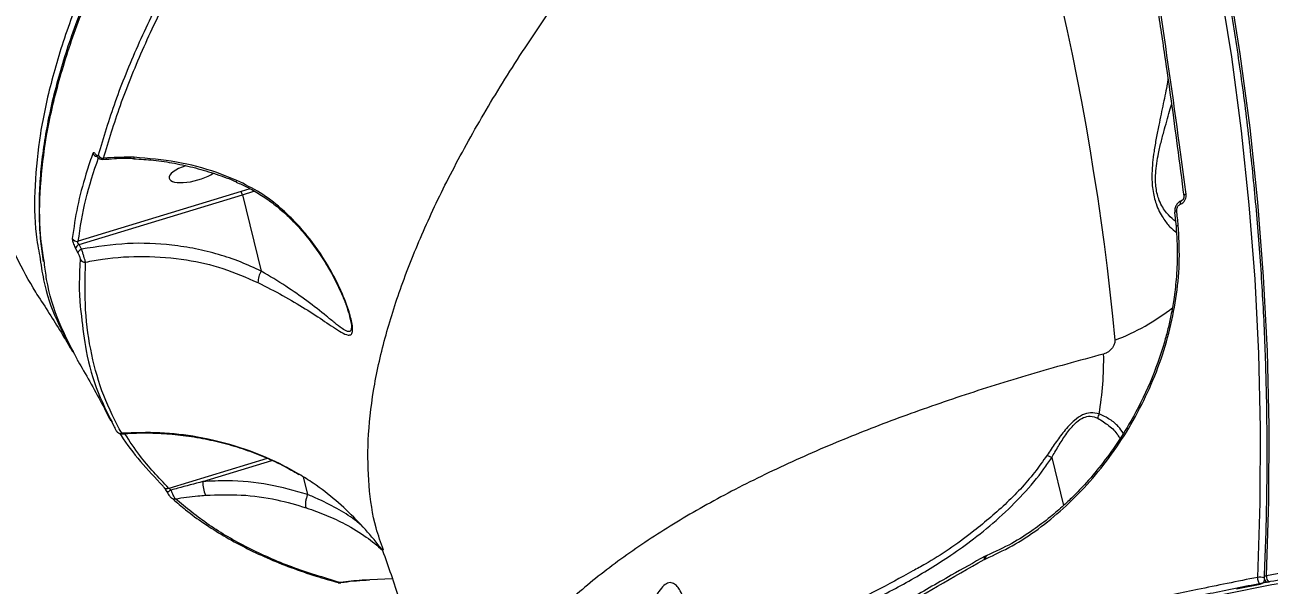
# Model space of a CAD drawing. Header units: millimetres. Extents: x -6879 to 7341, y -8047 to 7187.
# Drawn here: x -122.3 to 109.6, y 3130.6 to 3235 of the extents above; entities that cross this region are included whole.
import ezdxf

# ---------------------------------------------------------------- set-up
doc = ezdxf.new("R2010")
doc.units = ezdxf.units.MM
for name, color, linetype in [('DIKOM_ОБЪЕКТ', 7, 'Continuous'), ('DIKOM_РАЗМЕР_ЗОНА', 7, 'Continuous'), ('DIKOM_РАЗМЕР_ОБЪЕКТА', 7, 'Continuous')]:
    doc.layers.add(name, color=color, linetype=linetype)
doc.styles.add('style1', font='arial.ttf', dxfattribs={"width": 0.8})
doc.dimstyles.new('1-50', dxfattribs={"dimtxt": 300, "dimasz": 200, "dimexe": 100, "dimexo": 0, "dimgap": 100, "dimtad": 0, "dimdec": 0, "dimtxsty": 'style1', "dimcen": 0, "dimclrd": 7, "dimclre": 7, "dimadec": 1, "dimazin": 2, "dimtfac": 1, "dimtdec": 0, "dimtmove": 1, "dimatfit": 3, "dimfxl": 0, "dimlwd": 25, "dimlwe": 18, "dimarcsym": 0})

# ---------------------------------------------------------------- blocks, each defined once
blk = doc.blocks.new('*D19')
at = {"layer": 'Defpoints', "color": 0, "transparency": 16777216}
for p in [(5624.04, 6094.27), (-4435.35, 2864.29), (5624.04, -2640.11)]:
    blk.add_point(p, dxfattribs=at)
at = {"layer": 'DIKOM_РАЗМЕР_ОБЪЕКТА', "color": 7, "lineweight": 18, "transparency": 16777216}
for p, q in [((-4435.35, 2864.29), (-4435.35, 6194.27)), ((5624.04, -2640.11), (5624.04, 6194.27))]:
    blk.add_line(p, q, dxfattribs=at)
at = {"layer": 'DIKOM_РАЗМЕР_ОБЪЕКТА', "color": 7, "lineweight": 25, "transparency": 16777216}
for p, q in [((-4235.35, 6094.27), (2113.67, 6094.27)), ((5424.04, 6094.27), (3193.46, 6094.27))]:
    blk.add_line(p, q, dxfattribs=at)
at = {"layer": 'DIKOM_РАЗМЕР_ОБЪЕКТА', "color": 7, "transparency": 16777216}
for points in [[(-4235.35, 6127.6), (-4235.35, 6060.94), (-4435.35, 6094.27)], [(5424.04, 6127.6), (5424.04, 6060.94), (5624.04, 6094.27)]]:
    blk.add_solid(points, dxfattribs=at)
at = {"layer": 'DIKOM_РАЗМЕР_ОБЪЕКТА', "color": 0, "transparency": 16777216, "insert": (2653.56, 6094.27), "char_height": 300, "attachment_point": 5, "style": 'style1'}
blk.add_mtext('10100', dxfattribs=at)
blk = doc.blocks.new('*D17')
at = {"layer": 'Defpoints', "color": 0, "transparency": 16777216}
for p in [(-5935.35, 6990.27), (-5935.35, 998.27), (7340.79, -2830.86)]:
    blk.add_point(p, dxfattribs=at)
at = {"layer": 'DIKOM_РАЗМЕР_ЗОНА', "color": 7, "lineweight": 18, "transparency": 16777216}
for p, q in [((-5935.35, 998.27), (-5935.35, 7090.27)), ((7340.79, -2830.86), (7340.79, 7090.27))]:
    blk.add_line(p, q, dxfattribs=at)
at = {"layer": 'DIKOM_РАЗМЕР_ЗОНА', "color": 7, "lineweight": 25, "transparency": 16777216}
for p, q in [((-5735.35, 6990.27), (2016.67, 6990.27)), ((7140.79, 6990.27), (3096.46, 6990.27))]:
    blk.add_line(p, q, dxfattribs=at)
at = {"layer": 'DIKOM_РАЗМЕР_ЗОНА', "color": 7, "transparency": 16777216}
for points in [[(-5735.35, 7023.6), (-5735.35, 6956.94), (-5935.35, 6990.27)], [(7140.79, 7023.6), (7140.79, 6956.94), (7340.79, 6990.27)]]:
    blk.add_solid(points, dxfattribs=at)
at = {"layer": 'DIKOM_РАЗМЕР_ЗОНА', "color": 0, "transparency": 16777216, "insert": (2556.56, 6990.27), "char_height": 300, "attachment_point": 5, "style": 'style1'}
blk.add_mtext('13300', dxfattribs=at)

msp = doc.modelspace()

# ---------------------------------------------------------------- linework, layer by layer
at = {"layer": 'DIKOM_ОБЪЕКТ', "color": 7, "linetype": 'Continuous', "lineweight": 15}
for p, q in [((-81.96, 3203.93), (-112.32, 3194.68)), ((-112.15, 3194.05), (-81.73, 3203.32)), ((-80.32, 3204.46), (-81.96, 3203.93)), ((-81.73, 3203.32), (-79.58, 3204.04)), ((-81.73, 3203.32), (-78.23, 3189.11)), ((92, 3200.05), (92.26, 3197.34)), ((93.08, 3201.56), (93.11, 3201.57)), ((93.34, 3202.27), (93.31, 3202.26)), ((-112.82, 3193.35), (-112.38, 3192.52)), ((-111.71, 3193.22), (-112.15, 3194.05)), ((-61.77, 3180.59), (-61.64, 3180.1)), ((-106.35, 3161.58), (-106, 3161)), ((-105.59, 3160.09), (-105.51, 3159.93)), ((-77.12, 3154.23), (-95.45, 3148.64)), ((-89.09, 3149.9), (-76.23, 3153.82)), ((69.09, 3154.36), (71.29, 3145.43)), ((-70.39, 3150.78), (-69.58, 3147.48)), ((56.5, 3135.38), (56.54, 3135.4)), ((56.54, 3135.4), (56.8, 3135.53)), ((57.11, 3136.17), (56.63, 3135.95)), ((-53.77, 3131.75), (-57.98, 3131.57)), ((103.53, 3129.89), (107.96, 3130.8)), ((109.18, 3131.18), (109.28, 3131.13))]:
    msp.add_line(p, q, dxfattribs=at)
at = {"layer": 'DIKOM_ОБЪЕКТ', "color": 7, "linetype": 'Continuous', "lineweight": 15, "flags": 128}
for points in [[(38.64, 3411.43), (45.49, 3399.29), (52.01, 3386.97), (58.19, 3374.5), (64.02, 3361.87), (69.5, 3349.1), (74.63, 3336.18), (79.4, 3323.15), (83.82, 3309.99), (87.86, 3296.72), (91.55, 3283.35), (94.86, 3269.88), (97.81, 3256.33), (100.39, 3242.7), (102.59, 3229.01), (104.41, 3215.26), (105.86, 3201.46), (106.93, 3187.62), (107.63, 3173.75), (107.95, 3159.86), (107.88, 3145.95), (107.44, 3132.04)], [(109.1, 3132.36), (109.54, 3146.31), (109.6, 3160.26), (109.29, 3174.19), (108.59, 3188.11), (107.51, 3201.99), (106.06, 3215.83), (104.23, 3229.62), (102.02, 3243.36), (99.44, 3257.02), (96.48, 3270.62), (93.16, 3284.12), (89.46, 3297.53), (85.4, 3310.84), (80.98, 3324.04), (76.19, 3337.12), (71.05, 3350.07), (65.55, 3362.88), (59.7, 3375.55), (53.5, 3388.06), (46.96, 3400.41), (40.09, 3412.59)], [(-101.95, 3210.11), (-101.95, 3210.11), (-101.91, 3210.18), (-101.88, 3210.32)], [(-82.82, 3205.79), (-82.83, 3205.8), (-82.83, 3205.88), (-82.8, 3206.02)], [(94.13, 3203.43), (93.99, 3203.37), (93.87, 3203.3), (93.79, 3203.22), (93.74, 3203.15), (93.72, 3203.08)], [(93.72, 3203.08), (93.72, 3203.08), (93.72, 3203.07)], [(92.4, 3200.38), (92.28, 3200.33), (92.17, 3200.28), (92.09, 3200.22), (92.03, 3200.16), (92.01, 3200.1), (92, 3200.05)], [(92.66, 3197.67), (92.63, 3198.01), (92.6, 3198.35), (92.57, 3198.69), (92.54, 3199.03), (92.5, 3199.37), (92.47, 3199.71), (92.44, 3200.04), (92.4, 3200.38)], [(93.08, 3201.56), (93.07, 3201.72), (93.08, 3201.86), (93.11, 3201.99), (93.15, 3202.1), (93.21, 3202.18), (93.28, 3202.24), (93.32, 3202.26)], [(93.11, 3201.57), (93.1, 3201.72), (93.1, 3201.87), (93.13, 3202), (93.17, 3202.11), (93.23, 3202.19), (93.3, 3202.25), (93.35, 3202.27)], [(-96.38, 3148.84), (-96.45, 3148.92), (-96.53, 3149.05)], [(-95.02, 3148.32), (-95.18, 3148.23), (-95.33, 3148.15), (-95.47, 3148.07), (-95.58, 3148.01), (-95.67, 3147.97), (-95.73, 3147.94), (-95.77, 3147.93), (-95.77, 3147.94)], [(108.66, 3132.1), (108.68, 3132.16), (108.73, 3132.22), (108.82, 3132.28), (108.95, 3132.32), (109.1, 3132.36)]]:
    msp.add_lwpolyline(points, dxfattribs=at)
at = {"layer": 'DIKOM_ОБЪЕКТ', "color": 7, "linetype": 'Continuous', "lineweight": 15}
for centre, radius, start, end in [((-398.07, 3131.98), 481, 5.2807, 22.3891), ((-108.66, 3211.53), 1.06, 207.6927, 258.8139), ((-108.57, 3210.85), 0.458, 182.9379, 216.2258), ((-107.68, 3211.22), 1.08, 209.1928, 273.3165), ((-83.87, 3202.86), 2.19, 12.0674, 29.0806), ((-112.53, 3195.69), 1.04, 209.0634, 281.7634), ((-111.7, 3192.94), 1.2, 112.5054, 160.0143), ((-111.25, 3192.11), 1.2, 112.3425, 159.876), ((-111.07, 3191.82), 1.03, 209.0401, 275.9183), ((-75.22, 3187.11), 3.61, 146.4378, 182.1945), ((66.07, 3215.19), 41.66, 290.8323, 307.9145), ((17.88, 3172.61), 60.9, 350.4406, 0.9978), ((-105.58, 3161.99), 0.875, 208.1419, 230.6285), ((80.17, 3161.32), 2.53, 152.1817, 170.8866), ((-104.4, 3159.82), 0.941, 208.5009, 280.3224), ((-84.07, 3149.55), 5.03, 176.0035, 205.8432), ((-95.75, 3149.49), 0.9, 225.7208, 289.7496), ((-94.43, 3147.59), 0.915, 229.0023, 281.8257), ((57.06, 3135.54), 0.579, 129.0309, 196.0992), ((57.08, 3135.56), 0.562, 128.95, 197.4022), ((-63.7, 3131.86), 0.822, 255.8449, 285.1811), ((107.9, 3129.54), 2.55, 72.6809, 100.4287), ((108.85, 3131.9), 1.42, 174.2075, 231.0731), ((107.66, 3131.92), 1.17, 285.0777, 343.1675), ((109.66, 3132.05), 1, 177.4072, 241.2572), ((110.51, 3132.22), 1.42, 174.1953, 230.7513)]:
    msp.add_arc(centre, radius, start, end, dxfattribs=at)
for start_param, end_param in [(4.943157, 6.27183), (6.27183, 8.721623)]:
    msp.add_ellipse((-90.86, 3207.51), major_axis=(-4.53, -1.12), ratio=0.340722, start_param=start_param, end_param=end_param, dxfattribs=at)
for points, knots in [([(38.44, 3412.07), (37.3, 3411.16), (33.37, 3408.01), (26.79, 3402.6), (18.72, 3395.84), (10.86, 3389.1), (3.21, 3382.37), (-4.22, 3375.68), (-11.45, 3369), (-18.48, 3362.35), (-25.3, 3355.71), (-31.92, 3349.09), (-38.34, 3342.49), (-44.56, 3335.9), (-50.59, 3329.31), (-56.41, 3322.75), (-62.02, 3316.22), (-67.37, 3309.75), (-72.47, 3303.37), (-77.31, 3297.07), (-81.89, 3290.85), (-86.21, 3284.72), (-90.28, 3278.66), (-94.09, 3272.67), (-97.65, 3266.76), (-100.96, 3260.92), (-104.01, 3255.16), (-106.81, 3249.46), (-109.35, 3243.85), (-111.63, 3238.35), (-113.61, 3232.97), (-115.32, 3227.73), (-116.74, 3222.63), (-117.89, 3217.65), (-118.75, 3212.8), (-119.33, 3208.08), (-119.64, 3203.48), (-119.65, 3199.01), (-119.42, 3194.8), (-119.05, 3192.15), (-118.87, 3190.89)], [0, 0, 0, 0, 0.010898, 0.037946, 0.065002, 0.091934, 0.118742, 0.145456, 0.172109, 0.198728, 0.225347, 0.251988, 0.278678, 0.305448, 0.332328, 0.359348, 0.386428, 0.413422, 0.440284, 0.467045, 0.493735, 0.520386, 0.547027, 0.573686, 0.600385, 0.627157, 0.65403, 0.681034, 0.708145, 0.735226, 0.762158, 0.788976, 0.815709, 0.842384, 0.869029, 0.89567, 0.922328, 0.949025, 0.975785, 1, 1, 1, 1]), ([(-118.64, 3190.65), (-118.91, 3192.39), (-119.63, 3196.89), (-119.51, 3204.8), (-118.4, 3214.36), (-116.06, 3224.58), (-112.52, 3235.42), (-107.85, 3246.63), (-102.09, 3258.17), (-95.3, 3269.99), (-87.39, 3282.28), (-78.32, 3295.01), (-68.09, 3308.15), (-57.42, 3320.86), (-46.49, 3333.04), (-35.5, 3344.66), (-23.8, 3356.4), (-11.42, 3368.25), (1.52, 3380.08), (14.93, 3391.83), (27.3, 3402.25), (35.36, 3408.78), (38.64, 3411.43)], [0, 0, 0, 0, 0.034213, 0.088339, 0.142424, 0.19808, 0.253782, 0.309438, 0.363523, 0.41765, 0.471735, 0.527391, 0.583092, 0.638748, 0.68582, 0.732946, 0.780072, 0.827645, 0.875217, 0.921593, 0.968072, 1, 1, 1, 1]), ([(39.72, 3412.02), (40.84, 3410.09), (44.08, 3404.48), (49.23, 3395.08), (55.08, 3383.78), (60.64, 3372.35), (65.91, 3360.8), (70.89, 3349.12), (75.58, 3337.33), (79.97, 3325.43), (84.06, 3313.44), (87.84, 3301.35), (91.33, 3289.17), (94.51, 3276.91), (97.38, 3264.57), (99.95, 3252.17), (102.2, 3239.71), (104.15, 3227.19), (105.78, 3214.63), (107.09, 3202.03), (108.1, 3189.39), (108.79, 3176.73), (109.16, 3164.04), (109.22, 3151.35), (109.02, 3140.7), (108.75, 3134.28), (108.66, 3132.1)], [0, 0, 0, 0, 0.022819, 0.066218, 0.109618, 0.153018, 0.196418, 0.239819, 0.283219, 0.32662, 0.370021, 0.413421, 0.456822, 0.500223, 0.543624, 0.587025, 0.630426, 0.673827, 0.717228, 0.760629, 0.804029, 0.84743, 0.890831, 0.934232, 0.977632, 1, 1, 1, 1]), ([(-53.23, 3328.19), (-55.51, 3325.6), (-61.66, 3318.63), (-70.91, 3307.43), (-80.69, 3294.7), (-89.52, 3282.13), (-97.37, 3269.78), (-104.17, 3257.68), (-109.76, 3246.11), (-114.17, 3235.09), (-117.42, 3224.64), (-119.59, 3214.58), (-120.53, 3205.01), (-120.53, 3197.39), (-119.75, 3193.23), (-119.5, 3191.87)], [0, 0, 0, 0, 0.048235, 0.129945, 0.211718, 0.293427, 0.37751, 0.461662, 0.545745, 0.627455, 0.709227, 0.790937, 0.87502, 0.959172, 1, 1, 1, 1]), ([(-55.44, 3137.14), (-55.93, 3138.5), (-57.28, 3142.23), (-58.27, 3149.05), (-58.47, 3157.57), (-57.47, 3166.77), (-55.37, 3176.38), (-52.23, 3186.32), (-48.17, 3196.48), (-43.07, 3207.16), (-36.91, 3218.33), (-29.69, 3229.95), (-21.62, 3241.71), (-12.78, 3253.54), (-3.23, 3265.39), (7.22, 3277.52), (18.58, 3289.9), (30.78, 3302.49), (39.54, 3310.94), (43.92, 3315.16)], [0, 0, 0, 0, 0.035682, 0.097817, 0.159951, 0.222978, 0.286005, 0.345201, 0.404443, 0.46364, 0.524562, 0.585533, 0.646455, 0.704581, 0.762748, 0.820874, 0.880568, 0.940306, 1, 1, 1, 1]), ([(-90.01, 3252.79), (-92.11, 3249.09), (-96.32, 3241.69), (-101.4, 3230.99), (-105.65, 3220.59), (-107.63, 3213.99), (-108.62, 3210.69)], [0, 0, 0, 0, 0.248618, 0.497234, 0.748617, 1, 1, 1, 1]), ([(-107.62, 3210.14), (-106.64, 3213.4), (-104.69, 3219.91), (-100.47, 3230.26), (-95.39, 3240.97), (-91.15, 3248.45), (-89.03, 3252.18)], [0, 0, 0, 0, 0.248615, 0.497231, 0.748615, 1, 1, 1, 1]), ([(88.69, 3238.93), (89.17, 3235.72), (90.52, 3226.84), (92.18, 3214.88), (93.3, 3206.17), (93.7, 3203.08)], [0, 0, 0, 0, 0.267465, 0.739742, 1, 1, 1, 1]), ([(94.13, 3203.43), (94.05, 3204.04), (93.65, 3207.12), (92.07, 3219.03), (90.42, 3230.39), (89.12, 3239.27)], [0, 0, 0, 0, 0.05171, 0.258553, 1, 1, 1, 1]), ([(90.74, 3224.93), (90.7, 3224.63), (90.5, 3223.27), (89.9, 3220.38), (89.18, 3216.95), (88.57, 3213.91), (88.17, 3211.58), (87.88, 3209.36), (87.72, 3206.96), (87.84, 3204.24), (88.41, 3201.87), (89.13, 3200.19), (90, 3198.69), (91.1, 3197.31), (91.91, 3196.63), (92.31, 3196.29)], [0, 0, 0, 0, 0.036897, 0.163737, 0.290528, 0.36088, 0.431161, 0.48622, 0.541175, 0.622513, 0.70404, 0.75888, 0.813822, 0.90857, 1, 1, 1, 1]), ([(92.16, 3198.42), (92.06, 3198.48), (91.52, 3198.84), (90.68, 3199.69), (89.76, 3200.97), (89.02, 3202.43), (88.45, 3204.55), (88.4, 3207.03), (88.65, 3209.21), (89.02, 3211.25), (89.53, 3213.4), (90.28, 3216.2), (90.96, 3218.49), (91.34, 3219.87), (91.41, 3220.13)], [0, 0, 0, 0, 0.026312, 0.149082, 0.216369, 0.285312, 0.383829, 0.482195, 0.549565, 0.618897, 0.708164, 0.798737, 0.962161, 1, 1, 1, 1]), ([(-109.6, 3211.04), (-109.69, 3210.78), (-110.16, 3209.48), (-111.25, 3206.15), (-112.59, 3201.1), (-113.15, 3197.16), (-113.44, 3195.19)], [0, 0, 0, 0, 0.0480645, 0.2403238, 0.6198817, 1, 1, 1, 1]), ([(-112.32, 3194.68), (-111.94, 3197.26), (-111.19, 3202.35), (-109.43, 3207.62), (-108.57, 3210.21)], [0, 0, 0, 0, 0.508031, 1, 1, 1, 1]), ([(-109.03, 3210.82), (-109.11, 3210.92), (-109.26, 3211.1), (-109.46, 3211.19), (-109.56, 3211.14), (-109.59, 3211.06), (-109.6, 3211.04)], [0, 0, 0, 0, 0.3054744, 0.6115174, 0.9126714, 1, 1, 1, 1]), ([(-108.62, 3210.69), (-108.63, 3210.67), (-108.65, 3210.61), (-108.72, 3210.56), (-108.86, 3210.63), (-108.97, 3210.76), (-109.03, 3210.82)], [0, 0, 0, 0, 0.108456, 0.398439, 0.699595, 1, 1, 1, 1]), ([(-109, 3210.65), (-109, 3210.65), (-108.99, 3210.64), (-108.96, 3210.61), (-108.94, 3210.58), (-108.94, 3210.57)], [0, 0, 0, 0, 0.38829, 0.921574, 1, 1, 1, 1]), ([(-108.93, 3210.58), (-108.9, 3210.53), (-108.77, 3210.35), (-108.52, 3210.13), (-108.13, 3209.94), (-107.86, 3209.94), (-107.74, 3209.94)], [0, 0, 0, 0, 0.133612, 0.471372, 0.75945, 1, 1, 1, 1]), ([(-107.74, 3209.95), (-107.7, 3209.96), (-107.65, 3209.97), (-107.63, 3210.09), (-107.62, 3210.14)], [0, 0, 0, 0, 0.607014, 1, 1, 1, 1]), ([(-107.73, 3209.9), (-107.01, 3209.97), (-105.27, 3210.14), (-103.33, 3210.18), (-102.13, 3210.11), (-101.95, 3210.1)], [0, 0, 0, 0, 0.374101, 0.908441, 1, 1, 1, 1]), ([(-101.88, 3210.32), (-103.54, 3210.32), (-105.45, 3210.33), (-107.36, 3210.16), (-107.62, 3210.14)], [0, 0, 0, 0, 0.86663, 1, 1, 1, 1]), ([(-101.96, 3210.06), (-100.74, 3209.98), (-98.2, 3209.83), (-94.36, 3209.24), (-90.45, 3208.38), (-86.62, 3207.21), (-84.08, 3206.31), (-82.86, 3205.75), (-82.85, 3205.74)], [0, 0, 0, 0, 0.185478, 0.387725, 0.590879, 0.794529, 0.998095, 1, 1, 1, 1]), ([(-82.8, 3206.02), (-84.03, 3206.52), (-87.66, 3207.97), (-94.04, 3209.67), (-99.24, 3210.1), (-101.88, 3210.32)], [0, 0, 0, 0, 0.20355, 0.596841, 1, 1, 1, 1]), ([(-82.87, 3205.68), (-82.2, 3205.39), (-80.69, 3204.73), (-78.42, 3203.43), (-76.09, 3201.84), (-73.87, 3199.96), (-71.69, 3197.83), (-69.58, 3195.4), (-67.54, 3192.66), (-65.75, 3189.85), (-64.28, 3187.13), (-63.18, 3184.76), (-62.41, 3182.82), (-61.92, 3181.35), (-61.68, 3180.49), (-61.62, 3180.16), (-61.61, 3180.11)], [0, 0, 0, 0, 0.061616, 0.138299, 0.217618, 0.298665, 0.382324, 0.475427, 0.572668, 0.675342, 0.763133, 0.842653, 0.909542, 0.955812, 0.993723, 1, 1, 1, 1]), ([(-78.83, 3186.97), (-77.26, 3186.17), (-74.08, 3184.56), (-69.95, 3182.1), (-66.9, 3180.09), (-64.74, 3178.63), (-63.25, 3177.68), (-62.09, 3177.11), (-61.38, 3177.24), (-61.14, 3177.99), (-61.24, 3179.15), (-61.54, 3180.49), (-62.21, 3182.75), (-63.57, 3186.09), (-66.07, 3190.82), (-68.94, 3194.96), (-71.98, 3198.42), (-74.84, 3201.13), (-78.37, 3203.86), (-81.31, 3205.29), (-82.8, 3206.02)], [0, 0, 0, 0, 0.082069, 0.166473, 0.250835, 0.294248, 0.337604, 0.383994, 0.415788, 0.442848, 0.469838, 0.493984, 0.518729, 0.588616, 0.660385, 0.758915, 0.809712, 0.860492, 0.929163, 1, 1, 1, 1]), ([(-120.24, 3185.18), (-121.49, 3187.31), (-123.98, 3191.57), (-126.2, 3197.43), (-126.91, 3201.29), (-127.14, 3202.58)], [0, 0, 0, 0, 0.39935, 0.798706, 1, 1, 1, 1]), ([(93.11, 3201.57), (93.19, 3201.61), (93.41, 3201.71), (93.72, 3202), (93.99, 3202.43), (94.15, 3202.94), (94.14, 3203.26), (94.13, 3203.43)], [0, 0, 0, 0, 0.134278, 0.347001, 0.563253, 0.781751, 1, 1, 1, 1]), ([(93.72, 3203.07), (93.72, 3203.05), (93.73, 3203), (93.73, 3202.87), (93.68, 3202.69), (93.61, 3202.53), (93.52, 3202.4), (93.42, 3202.31), (93.36, 3202.28), (93.35, 3202.27), (93.35, 3202.27)], [0, 0, 0, 0, 0.044199, 0.215142, 0.365135, 0.518878, 0.656136, 0.799877, 0.960628, 1, 1, 1, 1]), ([(93.32, 3202.25), (93.29, 3202.24), (93.04, 3202.18), (92.63, 3201.85), (92.2, 3201.28), (91.97, 3200.63), (92.02, 3200.22), (92.04, 3200.06)], [0, 0, 0, 0, 0.042741, 0.289596, 0.55183, 0.824919, 1, 1, 1, 1]), ([(92.4, 3200.38), (92.4, 3200.39), (92.39, 3200.49), (92.4, 3200.71), (92.49, 3200.98), (92.64, 3201.23), (92.83, 3201.44), (93, 3201.52), (93.08, 3201.56)], [0, 0, 0, 0, 0.004367, 0.219815, 0.435572, 0.568268, 0.793824, 1, 1, 1, 1]), ([(56.8, 3135.53), (58.44, 3136.27), (61.71, 3137.77), (66.57, 3140.95), (71.27, 3144.77), (75.73, 3149.24), (79.85, 3154.27), (83.53, 3159.78), (86.7, 3165.69), (89.29, 3171.91), (91.23, 3178.33), (92.46, 3184.83), (93.03, 3191.34), (92.79, 3195.56), (92.66, 3197.67)], [0, 0, 0, 0, 0.08362, 0.167167, 0.250418, 0.333853, 0.417304, 0.500489, 0.583739, 0.667139, 0.750458, 0.833397, 0.916628, 1, 1, 1, 1]), ([(92.66, 3197.67), (92.58, 3197.64), (92.42, 3197.57), (92.29, 3197.47), (92.28, 3197.41), (92.28, 3197.39)], [0, 0, 0, 0, 0.401796, 0.803456, 1, 1, 1, 1]), ([(92.27, 3197.39), (92.38, 3195.64), (92.58, 3192.41), (92.35, 3187.85), (91.9, 3184.07), (91.36, 3181), (90.77, 3178.35), (89.64, 3174.14), (87.55, 3168.26), (84.35, 3161.85), (81.05, 3156.6), (78, 3152.5), (75.36, 3149.45), (73.16, 3147.18), (71.19, 3145.29), (68.65, 3143.1), (65.41, 3140.67), (61.44, 3138.14), (58.55, 3136.83), (57, 3136.13)], [0, 0, 0, 0, 0.07018, 0.129738, 0.178607, 0.217135, 0.249348, 0.282176, 0.382648, 0.484138, 0.551999, 0.618971, 0.681518, 0.710892, 0.746107, 0.792419, 0.849958, 0.919283, 1, 1, 1, 1]), ([(-113.44, 3195.19), (-113.44, 3195.11), (-113.44, 3194.96), (-113.34, 3194.58), (-113.19, 3194.15), (-113.01, 3193.72), (-112.88, 3193.47), (-112.82, 3193.35)], [0, 0, 0, 0, 0.213156, 0.426506, 0.630603, 0.828923, 1, 1, 1, 1]), ([(-112.15, 3194.05), (-112.19, 3194.08), (-112.26, 3194.14), (-112.32, 3194.23), (-112.37, 3194.31), (-112.39, 3194.37), (-112.41, 3194.46), (-112.4, 3194.52), (-112.38, 3194.6), (-112.34, 3194.64), (-112.32, 3194.68)], [0, 0, 0, 0, 0.1792622, 0.3190623, 0.3689898, 0.5164846, 0.5564813, 0.716529, 0.7656891, 1, 1, 1, 1]), ([(-78.23, 3189.11), (-79.51, 3189.7), (-82.08, 3190.9), (-86.18, 3192.27), (-90.44, 3193.32), (-96.09, 3194.19), (-103.23, 3194.5), (-108.86, 3193.65), (-111.71, 3193.22)], [0, 0, 0, 0, 0.126404, 0.252813, 0.382979, 0.513146, 0.753574, 1, 1, 1, 1]), ([(-110.96, 3190.8), (-110.99, 3190.9), (-111.05, 3191.11), (-111.21, 3191.63), (-111.39, 3192.24), (-111.57, 3192.79), (-111.67, 3193.1), (-111.71, 3193.22)], [0, 0, 0, 0, 0.219337, 0.438801, 0.656044, 0.873311, 1, 1, 1, 1]), ([(-119.5, 3191.87), (-119.29, 3190.41), (-118.68, 3186.16), (-116.66, 3180.2), (-114.34, 3176.02), (-113.29, 3174.12)], [0, 0, 0, 0, 0.224643, 0.648995, 1, 1, 1, 1]), ([(-112.38, 3192.52), (-112.34, 3192.45), (-112.25, 3192.28), (-112.13, 3192), (-112.03, 3191.72), (-111.97, 3191.47), (-111.97, 3191.37), (-111.97, 3191.32)], [0, 0, 0, 0, 0.179886, 0.380153, 0.581309, 0.790786, 1, 1, 1, 1]), ([(-111.97, 3191.32), (-112.12, 3188.31), (-112.3, 3184.64), (-111.81, 3181.31), (-111.72, 3180.72)], [0, 0, 0, 0, 0.8223864, 1, 1, 1, 1]), ([(-104.23, 3158.89), (-105.42, 3161.19), (-107.8, 3165.79), (-109.97, 3173.5), (-111.19, 3181.76), (-111.04, 3187.79), (-110.96, 3190.8)], [0, 0, 0, 0, 0.248477, 0.496951, 0.748476, 1, 1, 1, 1]), ([(-110.96, 3190.8), (-109.91, 3190.99), (-106.27, 3191.65), (-99.93, 3192.04), (-92.39, 3191.41), (-85.24, 3189.78), (-80.98, 3187.91), (-78.83, 3186.97)], [0, 0, 0, 0, 0.095307, 0.328942, 0.568008, 0.781792, 1, 1, 1, 1]), ([(-112.52, 3172.7), (-113.7, 3174.97), (-116.13, 3179.63), (-118.04, 3185.7), (-118.51, 3189.62), (-118.64, 3190.65)], [0, 0, 0, 0, 0.411245, 0.84509, 1, 1, 1, 1]), ([(-61.64, 3180.1), (-61.59, 3179.94), (-61.42, 3179.33), (-61.38, 3178.51), (-61.57, 3177.84), (-62.18, 3177.81), (-63.18, 3178.42), (-64.51, 3179.45), (-66.6, 3181.17), (-69.55, 3183.49), (-73.59, 3186.34), (-76.67, 3188.18), (-78.23, 3189.11)], [0, 0, 0, 0, 0.018194, 0.068646, 0.118683, 0.179159, 0.260209, 0.352285, 0.444528, 0.635346, 0.815629, 1, 1, 1, 1]), ([(-120.31, 3185.23), (-119.54, 3184.05), (-117.26, 3180.59), (-114.98, 3176.82), (-113.47, 3174.24), (-113.37, 3174.07)], [0, 0, 0, 0, 0.325138, 0.95616, 1, 1, 1, 1]), ([(-111.72, 3180.72), (-111.48, 3178.54), (-110.93, 3173.53), (-108.82, 3166.37), (-106.43, 3161.71), (-105.23, 3159.37)], [0, 0, 0, 0, 0.279157, 0.639579, 1, 1, 1, 1]), ([(80.88, 3176.25), (80.89, 3176.15), (80.89, 3175.95), (80.79, 3175.53), (80.58, 3175.06), (80.13, 3174.45), (79.65, 3174.06), (79.14, 3173.79), (78.92, 3173.72), (78.76, 3173.67)], [0, 0, 0, 0, 0.076757, 0.160535, 0.317411, 0.466154, 0.762507, 0.842863, 1, 1, 1, 1]), ([(-112.56, 3172.68), (-112.24, 3172.13), (-110.38, 3168.92), (-108.24, 3165.11), (-106.57, 3161.8), (-106.27, 3161.21)], [0, 0, 0, 0, 0.144787, 0.846807, 1, 1, 1, 1]), ([(78.76, 3173.67), (74.17, 3172.42), (64.99, 3169.92), (52.03, 3165.83), (39.71, 3161.51), (27.71, 3156.77), (16.2, 3151.6), (5.31, 3146.01), (-4.63, 3140.1), (-13.54, 3133.89), (-21.37, 3127.38), (-27.87, 3120.79), (-33.07, 3114.14), (-37.06, 3107.46), (-39.92, 3100.58), (-41.59, 3094.22), (-41.78, 3090.09), (-41.85, 3088.39)], [0, 0, 0, 0, 0.062673, 0.125345, 0.188641, 0.251937, 0.32191, 0.391937, 0.461909, 0.533943, 0.606038, 0.67807, 0.745842, 0.813664, 0.881434, 0.951161, 1, 1, 1, 1]), ([(-106.35, 3161.58), (-106.35, 3161.58), (-106.35, 3161.58), (-106.34, 3161.56), (-106.33, 3161.55)], [0, 0, 0, 0, 0.258343, 1, 1, 1, 1]), ([(77.93, 3162.5), (77.41, 3162.62), (76.47, 3162.85), (74.84, 3162.42), (73.11, 3161.23), (71.4, 3159.32), (69.74, 3157.07), (68.73, 3155.56), (68.22, 3154.8)], [0, 0, 0, 0, 0.167257, 0.304308, 0.441662, 0.637013, 0.818292, 1, 1, 1, 1]), ([(69.09, 3154.36), (69.09, 3154.37), (69.19, 3154.53), (69.7, 3155.42), (70.66, 3157.05), (72.06, 3159.16), (73.51, 3160.9), (75.01, 3161.92), (76.42, 3162.18), (77.22, 3161.88), (77.67, 3161.72)], [0, 0, 0, 0, 0.000272, 0.0414505, 0.2242983, 0.4065715, 0.5849799, 0.7124823, 0.8404563, 1, 1, 1, 1]), ([(77.67, 3161.72), (78.39, 3161.27), (79.86, 3160.37), (81.21, 3158.99), (81.67, 3158.14), (81.8, 3157.92)], [0, 0, 0, 0, 0.417712, 0.845486, 1, 1, 1, 1]), ([(82.43, 3158.93), (82.15, 3159.34), (81.53, 3160.24), (80.02, 3161.53), (78.62, 3162.18), (77.93, 3162.5)], [0, 0, 0, 0, 0.297054, 0.648913, 1, 1, 1, 1]), ([(-105.19, 3159.31), (-105.19, 3159.3), (-105.17, 3159.27), (-105.12, 3159.19), (-105.03, 3159.08), (-104.87, 3158.94), (-104.61, 3158.82), (-104.37, 3158.76), (-104.25, 3158.79), (-104.24, 3158.79)], [0, 0, 0, 0, 0.10876, 0.180096, 0.289214, 0.453384, 0.689275, 0.986913, 1, 1, 1, 1]), ([(-104.6, 3158.84), (-104.52, 3158.71), (-103.38, 3156.94), (-100.84, 3153.63), (-97.97, 3150.58), (-96.53, 3149.05)], [0, 0, 0, 0, 0.036788, 0.51804, 1, 1, 1, 1]), ([(-104.25, 3158.82), (-104.24, 3158.81), (-104.22, 3158.8), (-104.23, 3158.86), (-104.23, 3158.89)], [0, 0, 0, 0, 0.426789, 1, 1, 1, 1]), ([(-104.24, 3158.76), (-103.49, 3158.82), (-101.38, 3159), (-97.88, 3158.96), (-93.78, 3158.68), (-89.69, 3158.09), (-85.68, 3157.23), (-81.76, 3156.08), (-77.98, 3154.67), (-74.43, 3153.07), (-72.23, 3151.83), (-71.19, 3151.24)], [0, 0, 0, 0, 0.066017, 0.185465, 0.304927, 0.424392, 0.543714, 0.661432, 0.778637, 0.895571, 1, 1, 1, 1]), ([(-71.2, 3151.29), (-72.36, 3151.94), (-75.84, 3153.88), (-82.13, 3156.4), (-89.69, 3158.27), (-97.15, 3159.16), (-101.86, 3158.98), (-104.23, 3158.89)], [0, 0, 0, 0, 0.116113, 0.348862, 0.587347, 0.791864, 1, 1, 1, 1]), ([(-95.45, 3148.64), (-97.35, 3150.64), (-100.45, 3153.91), (-102.74, 3157.43), (-103.64, 3158.8)], [0, 0, 0, 0, 0.611288, 1, 1, 1, 1]), ([(12.08, 3119.24), (13.79, 3119.71), (18.42, 3120.99), (25.87, 3123.55), (34.34, 3127.08), (42.54, 3131.26), (49.25, 3135.38), (54.83, 3139.39), (59.37, 3143.12), (63.8, 3147.46), (67, 3151.27), (68.62, 3153.66), (69.09, 3154.36)], [0, 0, 0, 0, 0.078334, 0.212592, 0.347266, 0.481792, 0.615849, 0.691665, 0.782071, 0.872618, 0.962812, 1, 1, 1, 1]), ([(68.22, 3154.8), (67.46, 3153.72), (65.14, 3150.44), (60.49, 3145.52), (53.65, 3139.83), (47.83, 3135.72), (43.98, 3133.68), (43.2, 3133.26)], [0, 0, 0, 0, 0.120078, 0.36287, 0.606042, 0.920746, 1, 1, 1, 1]), ([(68.22, 3154.8), (68.24, 3154.79), (68.35, 3154.75), (68.62, 3154.63), (68.92, 3154.46), (69.09, 3154.36)], [0, 0, 0, 0, 0.084363, 0.500509, 1, 1, 1, 1]), ([(69.09, 3154.36), (69.09, 3154.36), (69.09, 3154.36), (69.09, 3154.36), (69.09, 3154.36), (69.09, 3154.36)], [0, 0, 0, 0, 0.4506753, 0.8209328, 1, 1, 1, 1]), ([(-55.64, 3137.12), (-56.15, 3137.78), (-57.63, 3139.7), (-60.52, 3142.87), (-64.28, 3146.42), (-67.9, 3149.25), (-70.3, 3150.73), (-71.2, 3151.29)], [0, 0, 0, 0, 0.124478, 0.361554, 0.604166, 0.851294, 1, 1, 1, 1]), ([(-71.18, 3151.27), (-71.19, 3151.26), (-71.2, 3151.26), (-71.2, 3151.28), (-71.2, 3151.29)], [0, 0, 0, 0, 0.528608, 1, 1, 1, 1]), ([(-89.09, 3149.9), (-90.66, 3149.49), (-92.64, 3148.98), (-94.61, 3148.43), (-95.02, 3148.32)], [0, 0, 0, 0, 0.793943, 1, 1, 1, 1]), ([(-69.58, 3147.48), (-71.98, 3148.17), (-76.81, 3149.55), (-83.44, 3150.15), (-87.57, 3149.97), (-89.09, 3149.9)], [0, 0, 0, 0, 0.381424, 0.77195, 1, 1, 1, 1]), ([(-96.38, 3148.85), (-96.38, 3148.84), (-96.37, 3148.83), (-96.31, 3148.76), (-96.21, 3148.62), (-96.03, 3148.35), (-95.86, 3148.09), (-95.76, 3147.92), (-95.74, 3147.88)], [0, 0, 0, 0, 0.090208, 0.212156, 0.395998, 0.632938, 0.920705, 1, 1, 1, 1]), ([(-95.77, 3147.93), (-95.7, 3147.81), (-95.53, 3147.53), (-95.29, 3147.19), (-95.15, 3147), (-95.03, 3146.91), (-95.02, 3146.9)], [0, 0, 0, 0, 0.289549, 0.653408, 0.974238, 1, 1, 1, 1]), ([(-95.02, 3148.32), (-95.04, 3148.34), (-95.11, 3148.4), (-95.23, 3148.49), (-95.37, 3148.58), (-95.42, 3148.62), (-95.45, 3148.64)], [0, 0, 0, 0, 0.126204, 0.436519, 0.726243, 1, 1, 1, 1]), ([(-94.24, 3146.7), (-94.29, 3146.77), (-94.4, 3146.92), (-94.63, 3147.38), (-94.85, 3147.87), (-94.97, 3148.2), (-95.02, 3148.32)], [0, 0, 0, 0, 0.278435, 0.556664, 0.837879, 1, 1, 1, 1]), ([(-94.9, 3146.82), (-94.82, 3146.76), (-93.96, 3146.03), (-92.09, 3144.38), (-88.93, 3142.11), (-85.27, 3139.77), (-81.34, 3137.62), (-77.16, 3135.65), (-72.72, 3133.86), (-68.31, 3132.33), (-65.27, 3131.47), (-63.9, 3131.09)], [0, 0, 0, 0, 0.009472, 0.106584, 0.237353, 0.368186, 0.498784, 0.629167, 0.759927, 0.891215, 1, 1, 1, 1]), ([(-94.24, 3146.7), (-92.83, 3146.9), (-90.95, 3147.18), (-89.07, 3147.32), (-88.6, 3147.36)], [0, 0, 0, 0, 0.746834, 1, 1, 1, 1]), ([(-63.49, 3131.07), (-66.56, 3132), (-72.71, 3133.85), (-80.81, 3137.48), (-88.13, 3141.67), (-92.2, 3145.02), (-94.24, 3146.7)], [0, 0, 0, 0, 0.248617, 0.497232, 0.748616, 1, 1, 1, 1]), ([(-88.6, 3147.36), (-86.38, 3147.43), (-81.89, 3147.57), (-75.57, 3146.72), (-71.64, 3145.56), (-69.83, 3145.02)], [0, 0, 0, 0, 0.346002, 0.698743, 1, 1, 1, 1]), ([(-69.58, 3147.48), (-69.66, 3147.27), (-69.82, 3146.85), (-69.97, 3146.2), (-70.02, 3145.64), (-69.97, 3145.25), (-69.89, 3145.08), (-69.84, 3145.03), (-69.83, 3145.02)], [0, 0, 0, 0, 0.204603, 0.409204, 0.613804, 0.818418, 0.960359, 1, 1, 1, 1]), ([(-69.58, 3147.48), (-69.58, 3147.48), (-69.58, 3147.48), (-69.58, 3147.48), (-69.58, 3147.48)], [0, 0, 0, 0, 0.527287, 1, 1, 1, 1]), ([(-59.65, 3141.81), (-59.92, 3142.05), (-61.06, 3143.05), (-63.69, 3144.66), (-66.78, 3146.3), (-68.88, 3147.19), (-69.58, 3147.48), (-69.58, 3147.48)], [0, 0, 0, 0, 0.111083, 0.46256, 0.821927, 0.999808, 1, 1, 1, 1]), ([(362.65, 3145.24), (361.5, 3145.3), (356.53, 3145.6), (347.72, 3146.02), (336.26, 3146.49), (324.82, 3146.84), (313.42, 3147.08), (302.03, 3147.21), (290.67, 3147.23), (279.32, 3147.14), (267.99, 3146.94), (256.67, 3146.64), (245.37, 3146.22), (234.14, 3145.69), (223.01, 3145.06), (212.03, 3144.32), (201.18, 3143.48), (190.47, 3142.53), (179.89, 3141.48), (169.43, 3140.32), (159.1, 3139.06), (148.89, 3137.69), (138.8, 3136.22), (128.83, 3134.64), (118.98, 3132.95), (109.27, 3131.16), (99.75, 3129.28), (90.46, 3127.3), (81.39, 3125.24), (72.55, 3123.1), (63.93, 3120.86), (55.52, 3118.54), (47.32, 3116.13), (39.34, 3113.62), (31.57, 3111.03), (24, 3108.34), (16.65, 3105.56), (10.2, 3102.99), (6.32, 3101.31), (4.71, 3100.62)], [0, 0, 0, 0, 0.0083279, 0.0361068, 0.0637922, 0.091416, 0.1190096, 0.1466048, 0.1742254, 0.2018999, 0.2296604, 0.2575378, 0.2855631, 0.3136249, 0.3415756, 0.3693919, 0.3971056, 0.4247486, 0.4523523, 0.4799481, 0.5075642, 0.5352251, 0.5629623, 0.5908084, 0.6187934, 0.6468737, 0.6748867, 0.7027517, 0.7305046, 0.758179, 0.7858057, 0.813416, 0.8410407, 0.8687015, 0.8964312, 0.9242601, 0.9522199, 0.9803135, 1, 1, 1, 1]), ([(762.45, 2996.41), (762.06, 2998), (761.01, 3002.27), (758.23, 3009.23), (753.82, 3017.28), (748.09, 3025.37), (741.01, 3033.45), (732.57, 3041.52), (722.97, 3049.39), (712.26, 3057.03), (700.53, 3064.43), (687.58, 3071.72), (673.4, 3078.86), (658.03, 3085.82), (641.79, 3092.44), (624.76, 3098.72), (607.04, 3104.65), (588.33, 3110.32), (568.67, 3115.7), (548.08, 3120.76), (527.29, 3125.35), (506.38, 3129.46), (485.48, 3133.12), (463.98, 3136.45), (441.94, 3139.4), (419.4, 3141.97), (396.57, 3144.14), (373.49, 3145.87), (350.25, 3147.18), (326.76, 3148.05), (303.1, 3148.47), (279.35, 3148.42), (256.04, 3147.9), (233.22, 3146.93), (210.96, 3145.52), (188.9, 3143.66), (167.11, 3141.34), (145.71, 3138.54), (126.34, 3135.54), (114.38, 3133.34), (109.1, 3132.36)], [0, 0, 0, 0, 0.0156517, 0.0421676, 0.0687039, 0.0952199, 0.1225061, 0.1498145, 0.1771006, 0.2036167, 0.2301531, 0.2566689, 0.2839552, 0.3112635, 0.3385498, 0.3650658, 0.3916022, 0.4181181, 0.4454043, 0.4727127, 0.4999989, 0.52556, 0.5511397, 0.5767009, 0.6029497, 0.6292181, 0.6554667, 0.6819828, 0.7085191, 0.7350352, 0.7623215, 0.7896299, 0.8169163, 0.8434322, 0.8699688, 0.8964847, 0.9237708, 0.9510794, 0.9783658, 1, 1, 1, 1]), ([(-69.83, 3145.02), (-68.55, 3144.56), (-65.94, 3143.62), (-62.15, 3141.81), (-58.54, 3139.63), (-56.58, 3137.94), (-55.62, 3137.11)], [0, 0, 0, 0, 0.210358, 0.427172, 0.719208, 1, 1, 1, 1]), ([(4.28, 3099.94), (7, 3101.1), (14.33, 3104.2), (27.13, 3109.01), (42.86, 3114.25), (59.69, 3119.2), (77.58, 3123.81), (96.51, 3128.08), (116.06, 3131.89), (136.14, 3135.25), (156.66, 3138.17), (177.96, 3140.69), (200, 3142.79), (222.71, 3144.46), (245.6, 3145.64), (268.59, 3146.36), (291.58, 3146.62), (314.96, 3146.44), (338.65, 3145.79), (362.59, 3144.67), (386.24, 3143.09), (409.53, 3141.08), (432.4, 3138.66), (455.22, 3135.79), (477.9, 3132.46), (500.36, 3128.68), (522.11, 3124.52), (543.09, 3120.01), (563.26, 3115.18), (582.94, 3109.95), (602.05, 3104.32), (620.5, 3098.3), (637.16, 3092.29), (652.12, 3086.36), (665.51, 3080.57), (678.2, 3074.57), (690.13, 3068.39), (701.2, 3062.07), (711.34, 3055.66), (719.65, 3049.87), (724.38, 3046.16), (726.3, 3044.65)], [0, 0, 0, 0, 0.015652, 0.042168, 0.068704, 0.09522, 0.122506, 0.149814, 0.177101, 0.203617, 0.230153, 0.256669, 0.283955, 0.311263, 0.338549, 0.365065, 0.391601, 0.418117, 0.445403, 0.472711, 0.499998, 0.526513, 0.55305, 0.579566, 0.606852, 0.63416, 0.661446, 0.687962, 0.714498, 0.741014, 0.7683, 0.795608, 0.822894, 0.845972, 0.869077, 0.892182, 0.915507, 0.938831, 0.961564, 0.984348, 1, 1, 1, 1]), ([(-55.63, 3137.13), (-55.63, 3137.12), (-55.61, 3137.1), (-55.52, 3136.92), (-55.53, 3136.96), (-55.53, 3136.96)], [0, 0, 0, 0, 0.314021, 0.837069, 1, 1, 1, 1]), ([(-55.61, 3137.08), (-55.08, 3135.58), (-53.45, 3130.99), (-51.03, 3123.21), (-48.36, 3113.73), (-46.01, 3104.16), (-44.15, 3095.57), (-43.21, 3090.14), (-42.82, 3087.95)], [0, 0, 0, 0, 0.093277, 0.286554, 0.480278, 0.674337, 0.868611, 1, 1, 1, 1]), ([(12.23, 3108.26), (12.64, 3108.54), (14.67, 3109.91), (20.03, 3113.49), (28.57, 3118.96), (41.12, 3126.65), (50.7, 3132.08), (56.5, 3135.38)], [0, 0, 0, 0, 0.02999, 0.149954, 0.390072, 0.630192, 1, 1, 1, 1]), ([(56.69, 3135.99), (54.57, 3134.81), (49.66, 3132.07), (42.22, 3127.73), (34.3, 3122.97), (26.6, 3118.17), (19.3, 3113.46), (14.68, 3110.35), (12.47, 3108.85)], [0, 0, 0, 0, 0.133408, 0.308792, 0.48447, 0.660636, 0.837481, 1, 1, 1, 1]), ([(56.73, 3136.01), (56.72, 3136), (56.72, 3136), (56.71, 3135.99), (56.7, 3135.99)], [0, 0, 0, 0, 0.791088, 1, 1, 1, 1]), ([(56.8, 3135.53), (56.8, 3135.62), (56.81, 3135.8), (56.88, 3136.01), (56.97, 3136.09), (57.01, 3136.12)], [0, 0, 0, 0, 0.357677, 0.734125, 1, 1, 1, 1]), ([(57.01, 3136.12), (57.02, 3136.14), (57.05, 3136.17), (57.09, 3136.18), (57.12, 3136.18)], [0, 0, 0, 0, 0.472091, 1, 1, 1, 1]), ([(43.2, 3133.26), (40.92, 3131.98), (35.58, 3128.97), (27.46, 3125.55), (19.13, 3122.53), (13.96, 3121.09), (11.37, 3120.38)], [0, 0, 0, 0, 0.227072, 0.529716, 0.764855, 1, 1, 1, 1]), ([(107.44, 3132.04), (103.69, 3131.3), (93.58, 3129.29), (77.73, 3125.69), (60.16, 3121.18), (43.3, 3116.24), (27.24, 3110.9), (12.05, 3105.16), (-1.92, 3099.14), (-14.67, 3092.88), (-26.2, 3086.4), (-36.7, 3079.6), (-46.08, 3072.49), (-54.28, 3065.08), (-61.16, 3057.55), (-66.54, 3049.9), (-69.69, 3044.68), (-70.7, 3041.95), (-70.74, 3041.83)], [0, 0, 0, 0, 0.03985, 0.107355, 0.174911, 0.242416, 0.311882, 0.381405, 0.450871, 0.518375, 0.585932, 0.653438, 0.722903, 0.792425, 0.861891, 0.929395, 0.996952, 1, 1, 1, 1]), ([(-63.9, 3131.09), (-63.8, 3131.06), (-63.65, 3131), (-63.48, 3131.04), (-63.43, 3131.05)], [0, 0, 0, 0, 0.6739488, 1, 1, 1, 1]), ([(-57.98, 3131.57), (-58.47, 3131.55), (-60.32, 3131.49), (-62.14, 3131.25), (-63.49, 3131.07)], [0, 0, 0, 0, 0.2619345, 1, 1, 1, 1]), ([(-63.43, 3131.05), (-63.43, 3131.04), (-63.44, 3131.02), (-63.47, 3131.05), (-63.49, 3131.07)], [0, 0, 0, 0, 0.318294, 1, 1, 1, 1]), ([(-63.43, 3131.06), (-63.41, 3131.06), (-61.85, 3131.32), (-60.04, 3131.5), (-58.25, 3131.57), (-58.03, 3131.58)], [0, 0, 0, 0, 0.009241, 0.878949, 1, 1, 1, 1]), ([(-3.63, 3113.78), (-3.35, 3114.06), (-2.32, 3115.11), (-0.88, 3117.29), (0.51, 3120.29), (1.11, 3123.6), (0.94, 3126.8), (0.21, 3129.09), (-0.66, 3130.38), (-1.36, 3130.98), (-2.2, 3131.17), (-3.18, 3130.64), (-4.29, 3129.28), (-5.49, 3127.07), (-6.79, 3124.34), (-8.27, 3121.18), (-9.99, 3117.68), (-11.38, 3115.23), (-12.07, 3114)], [0, 0, 0, 0, 0.025349, 0.094834, 0.194348, 0.296588, 0.401556, 0.508656, 0.546849, 0.585524, 0.627992, 0.662946, 0.697948, 0.749708, 0.802546, 0.85655, 0.927771, 1, 1, 1, 1])]:
    msp.add_open_spline(points, degree=3, knots=knots, dxfattribs=at)

# ---------------------------------------------------------------- dimensions: what is measured, and where the dimension line sits
at = {"layer": 'DIKOM_РАЗМЕР_ЗОНА'}
dim = msp.add_linear_dim(base=(-5935.35, 6990.27), p1=(7340.79, -2830.86), p2=(-5935.35, 998.27), text='13300', dimstyle='1-50', override={"dimscale": 1, "dimtix": 0, "dimtofl": 1, "dimtmove": 1, "dimatfit": 3}, dxfattribs=at)
dim.commit()
dim.dimension.update_dxf_attribs({"geometry": '*D17', "text_midpoint": (2556.56, 6990.27), "dimtype": 160})
at = {"layer": 'DIKOM_РАЗМЕР_ОБЪЕКТА'}
dim = msp.add_linear_dim(base=(5624.04, 6094.27), p1=(-4435.35, 2864.29), p2=(5624.04, -2640.11), text='10100', dimstyle='1-50', override={"dimscale": 1, "dimtix": 0, "dimtofl": 1, "dimtmove": 1, "dimatfit": 3}, dxfattribs=at)
dim.commit()
dim.dimension.update_dxf_attribs({"geometry": '*D19', "text_midpoint": (2653.56, 6094.27), "dimtype": 160})

doc.saveas('drawing.dxf')
